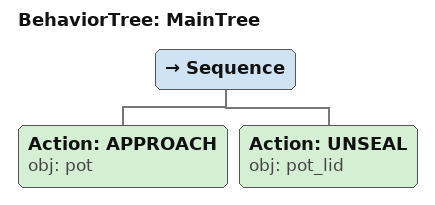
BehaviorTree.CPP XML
<root main_tree_to_execute="MainTree">
  <BehaviorTree ID="MainTree">
    <Sequence>
      <!-- Approach pot -->
      <Action ID="APPROACH" obj="pot" />
      <!-- Unseal pot_lid -->
      <Action ID="UNSEAL" obj="pot_lid" />
    </Sequence>
  </BehaviorTree>
</root>
